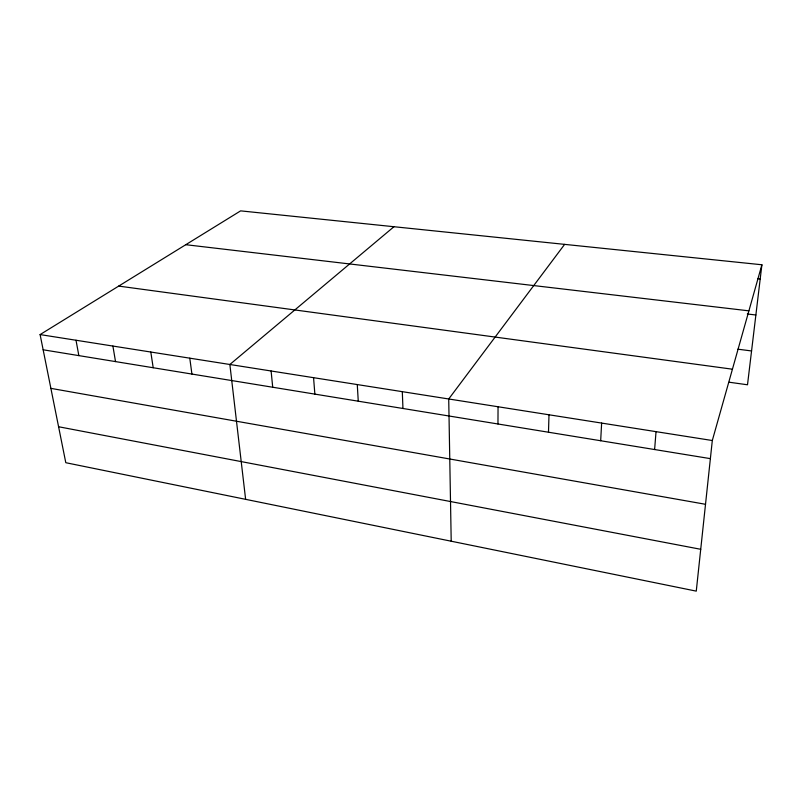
<?xml version="1.0" encoding="UTF-8"?>
<svg xmlns="http://www.w3.org/2000/svg" width="802" height="802" viewBox="0 0 802 802"><rect width="100%" height="100%" fill="white"/><g stroke="black" fill="none" stroke-linecap="round" stroke-linejoin="round"><path stroke-width="1.2" d="M497.962 423.977L498.052 406.754M548.488 432.218L548.999 414.784M600.678 440.739L601.63 423.075M654.612 449.531L656.036 431.656M761.9 264.77L712.306 440.519L696.266 591.134L65.794 462.704L40.1 334.584L240.63 210.866L761.9 264.77L747.504 384.78L729.188 382.223M564.628 244.369L448.719 398.985L451.205 541.21M393.962 226.725L229.863 364.489L245.623 499.335M757.71 278.685L760.196 278.946M185.793 244.7L748.898 310.845M747.304 313.983L755.875 314.996M737.91 349.191L751.564 350.955M118.696 286.093L732.427 369.201M40.1 334.584L712.306 440.519M43.148 349.792L710.371 458.634M50.887 388.368L705.509 504.288M58.586 426.744L700.717 549.29M76.01 340.238L78.847 355.617M112.902 346.053L115.518 361.592M150.806 352.028L153.192 367.737M189.783 358.173L191.919 374.063M271.106 370.985L272.71 387.236M313.562 377.682L314.865 394.113M357.271 384.569L358.263 401.19M402.303 391.667L402.955 408.489"/></g></svg>
